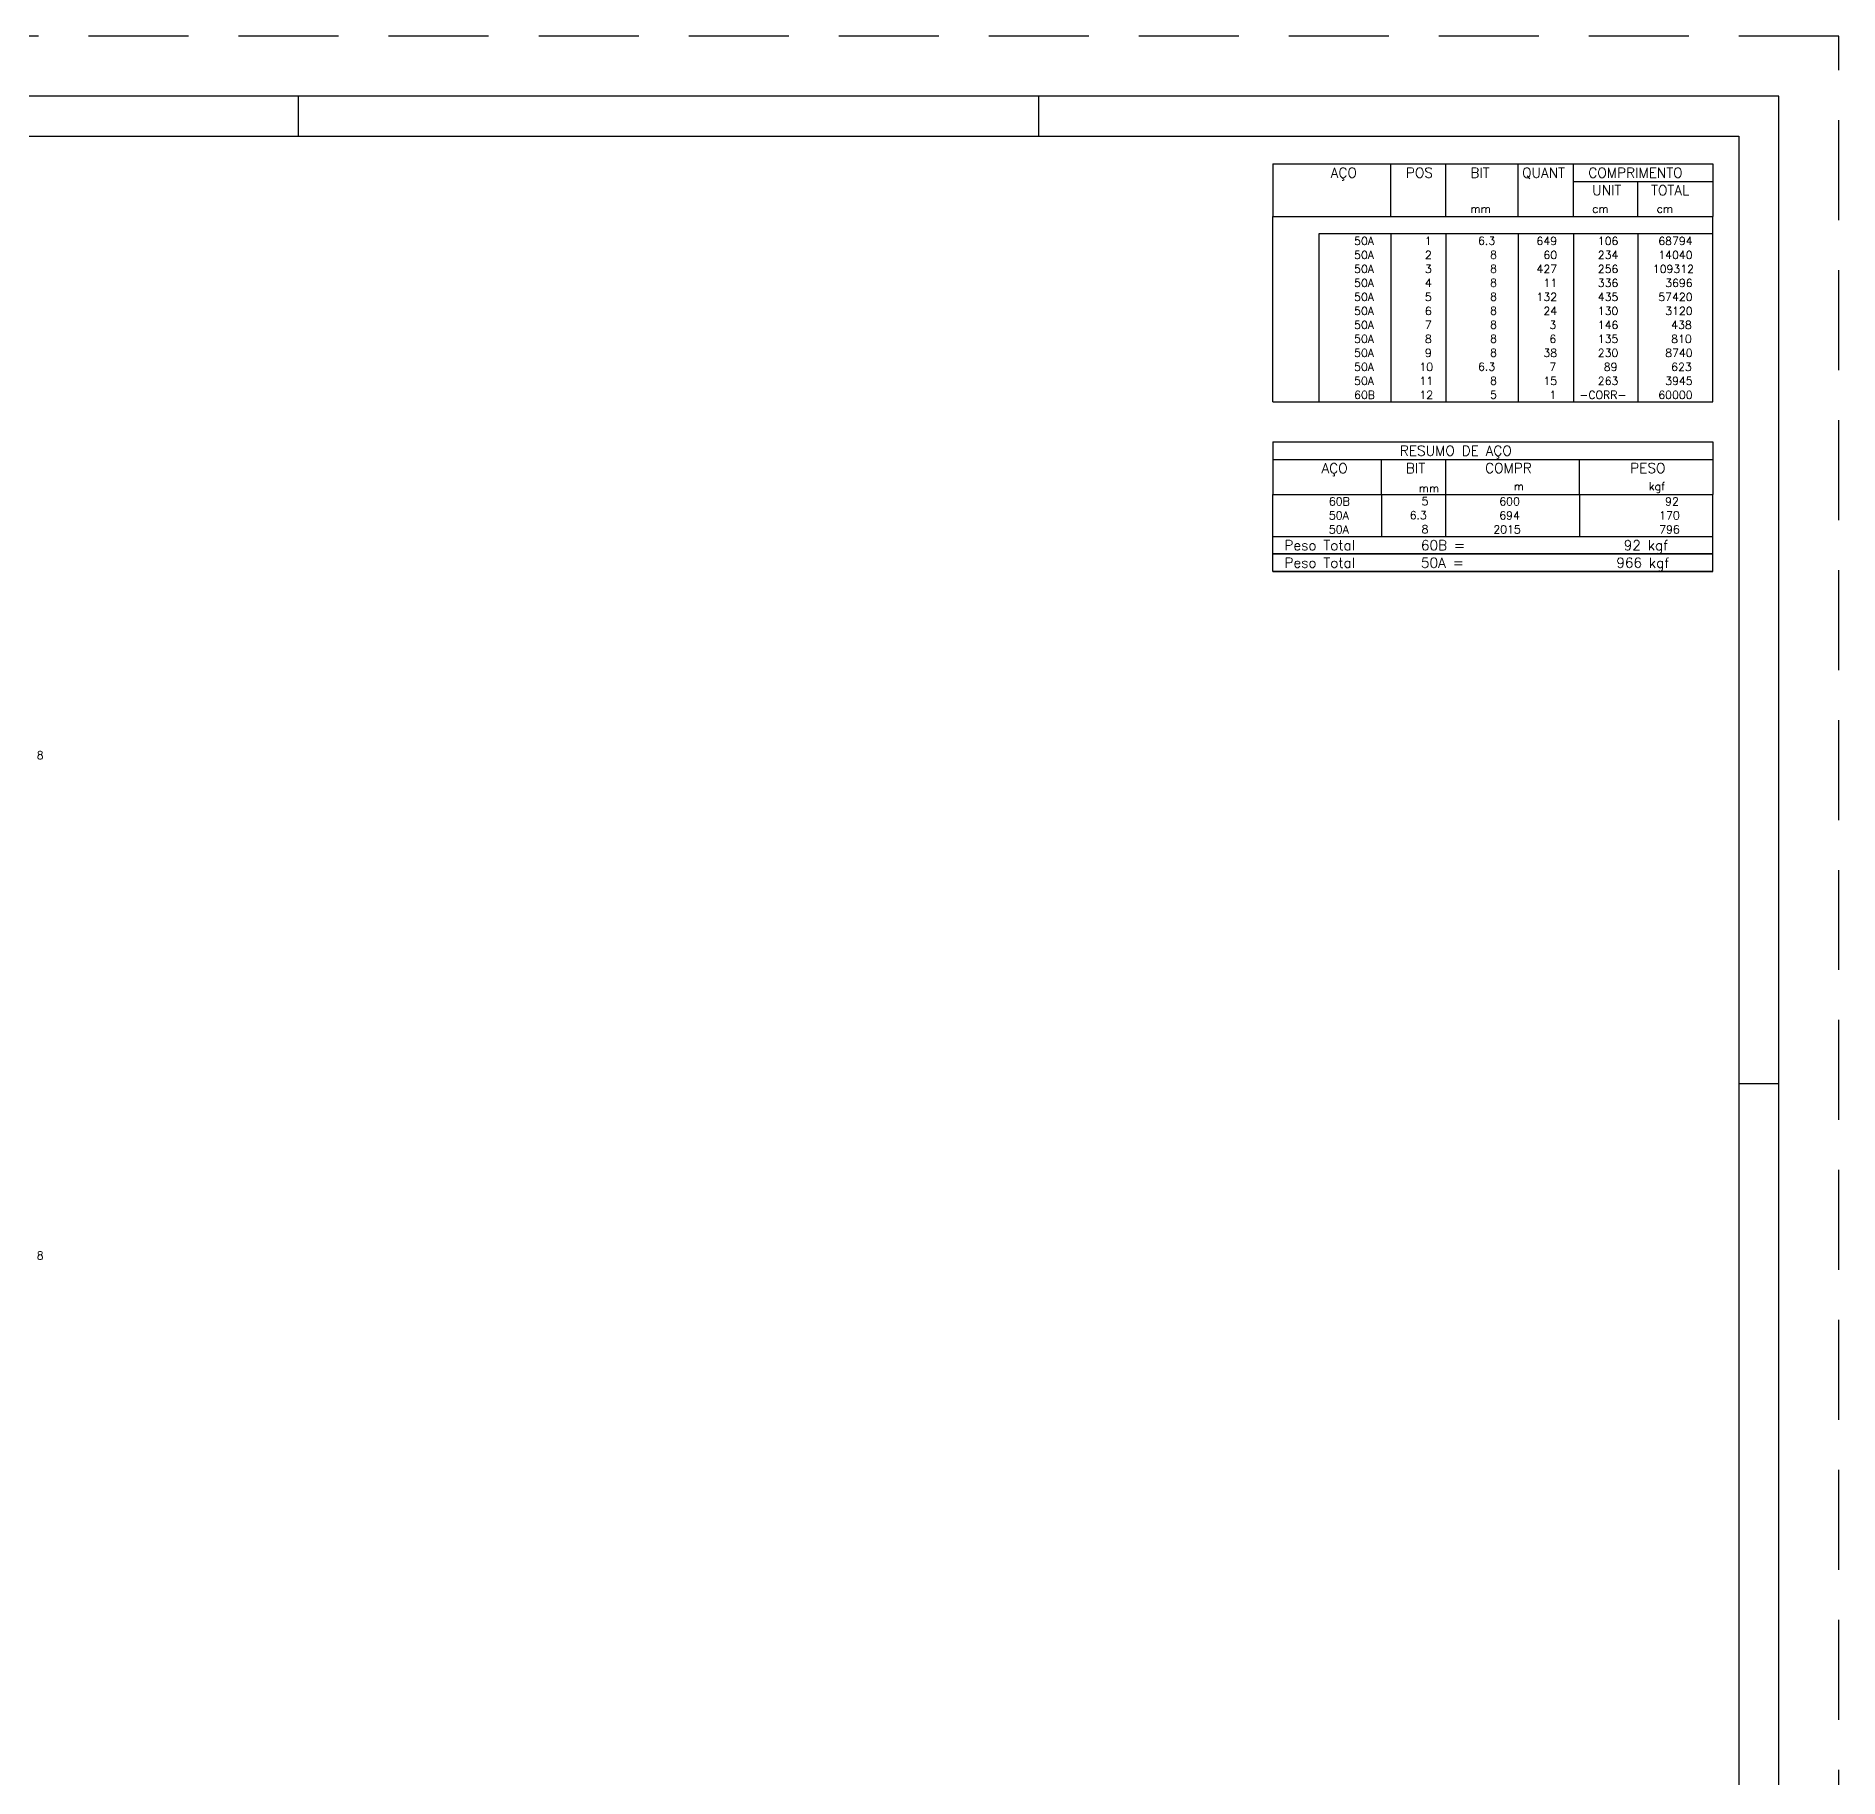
# Model space of a CAD drawing. Extents: x -1 to 121, y -1 to 86.
# Drawn here: x 75.49 to 120.55, y 42.25 to 85.8 of the extents above; entities that cross this region are included whole.
import ezdxf

# ---------------------------------------------------------------- set-up
doc = ezdxf.new("R2010")
doc.units = 0
doc.header["$MEASUREMENT"] = 0
doc.linetypes.add('HIDDEN', pattern=[0.375, 0.25, -0.125])
doc.layers.get('0').update_dxf_attribs({"linetype": 'CONTINUOUS'})
doc.layers.get('Defpoints').update_dxf_attribs({"linetype": 'CONTINUOUS'})
for name, color, linetype in [('ARQ_FOLHA', 7, 'CONTINUOUS'), ('PENA_02', 2, 'CONTINUOUS'), ('PENA_03', 3, 'CONTINUOUS')]:
    doc.layers.add(name, color=color, linetype=linetype)
doc.styles.get("Standard").update_dxf_attribs({"font": 'ROMANS.SHX'})

# ---------------------------------------------------------------- blocks, each defined once
blk = doc.blocks.new('FOLHA A0 - 1189 X 841')
at = {"layer": 'ARQ_FOLHA', "color": 1}
for p, q in [((-370, 831), (-370, 841)), ((-185, 831), (-185, 841)), ((-185, 831), (-185, 841)), ((0, 594), (-10, 594))]:
    blk.add_line(p, q, dxfattribs=at)
for points in [[(-1189, 0), (0, 0), (0, 841), (-1189, 841)], [(-10, 10), (-1164, 10), (-1164, 831), (-10, 831)]]:
    blk.add_lwpolyline(points, close=True, dxfattribs=at)
at = {"layer": 'Defpoints', "color": 8, "linetype": 'HIDDEN', "ltscale": 100}
blk.add_lwpolyline([(-1204, -15), (15, -15), (15, 856), (-1204, 856)], close=True, dxfattribs=at)
blk = doc.blocks.new('*U27')
blk.add_blockref('FOLHA A0 - 1189 X 841', (0, 0))

msp = doc.modelspace()

# ---------------------------------------------------------------- linework, layer by layer
at = {"layer": 'PENA_02', "linetype": 'Continuous'}
for p, q in [((106.4, 82.603), (106.4, 81.29)), ((106.4, 82.603), (117.4, 82.603)), ((109.35, 81.29), (109.35, 82.603)), ((110.73, 81.29), (110.73, 82.603)), ((112.54, 81.29), (112.54, 82.603)), ((113.92, 81.29), (113.92, 82.603)), ((117.4, 82.603), (117.4, 81.29)), ((113.92, 82.165), (117.4, 82.165)), ((115.53, 81.29), (115.53, 82.165)), ((106.4, 81.29), (117.4, 81.29)), ((106.4, 80.853), (106.4, 81.29)), ((106.4, 81.29), (117.4, 81.29)), ((117.4, 80.853), (117.4, 81.29)), ((106.4, 80.502), (106.4, 80.853)), ((117.4, 80.853), (107.55, 80.853)), ((107.55, 80.853), (107.55, 80.502)), ((109.35, 80.853), (109.35, 80.502)), ((110.73, 80.853), (110.73, 80.502)), ((112.54, 80.853), (112.54, 80.502)), ((113.92, 80.853), (113.92, 80.502)), ((115.53, 80.853), (115.53, 80.502)), ((117.4, 80.502), (117.4, 80.853)), ((106.4, 80.153), (106.4, 80.502)), ((107.55, 80.502), (107.55, 80.153)), ((109.35, 80.502), (109.35, 80.153)), ((110.73, 80.502), (110.73, 80.153)), ((112.54, 80.502), (112.54, 80.153)), ((113.92, 80.502), (113.92, 80.153)), ((115.53, 80.502), (115.53, 80.153)), ((117.4, 80.153), (117.4, 80.502)), ((106.4, 79.802), (106.4, 80.153)), ((106.4, 79.453), (106.4, 79.802)), ((107.55, 80.153), (107.55, 79.802)), ((107.55, 79.802), (107.55, 79.453)), ((109.35, 80.153), (109.35, 79.802)), ((109.35, 79.802), (109.35, 79.453)), ((110.73, 80.153), (110.73, 79.802)), ((110.73, 79.802), (110.73, 79.453)), ((112.54, 80.153), (112.54, 79.802)), ((112.54, 79.802), (112.54, 79.453)), ((113.92, 80.153), (113.92, 79.802)), ((113.92, 79.802), (113.92, 79.453)), ((115.53, 80.153), (115.53, 79.802)), ((115.53, 79.802), (115.53, 79.453)), ((117.4, 79.802), (117.4, 80.153)), ((117.4, 79.453), (117.4, 79.802)), ((106.4, 79.103), (106.4, 79.453)), ((107.55, 79.453), (107.55, 79.103)), ((109.35, 79.453), (109.35, 79.103)), ((110.73, 79.453), (110.73, 79.103)), ((112.54, 79.453), (112.54, 79.103)), ((113.92, 79.453), (113.92, 79.103)), ((115.53, 79.453), (115.53, 79.103)), ((117.4, 79.103), (117.4, 79.453)), ((106.4, 78.753), (106.4, 79.103)), ((107.55, 79.103), (107.55, 78.753)), ((109.35, 79.103), (109.35, 78.753)), ((110.73, 79.103), (110.73, 78.753)), ((112.54, 79.103), (112.54, 78.753)), ((113.92, 79.103), (113.92, 78.753)), ((115.53, 79.103), (115.53, 78.753)), ((117.4, 78.753), (117.4, 79.103)), ((106.4, 78.403), (106.4, 78.753)), ((107.55, 78.753), (107.55, 78.403)), ((109.35, 78.753), (109.35, 78.403)), ((110.73, 78.753), (110.73, 78.403)), ((112.54, 78.753), (112.54, 78.403)), ((113.92, 78.753), (113.92, 78.403)), ((115.53, 78.753), (115.53, 78.403)), ((117.4, 78.403), (117.4, 78.753)), ((106.4, 78.053), (106.4, 78.403)), ((106.4, 77.703), (106.4, 78.053)), ((107.55, 78.403), (107.55, 78.053)), ((107.55, 78.053), (107.55, 77.703)), ((109.35, 78.403), (109.35, 78.053)), ((109.35, 78.053), (109.35, 77.703)), ((110.73, 78.403), (110.73, 78.053)), ((110.73, 78.053), (110.73, 77.703)), ((112.54, 78.403), (112.54, 78.053)), ((112.54, 78.053), (112.54, 77.703)), ((113.92, 78.403), (113.92, 78.053)), ((113.92, 78.053), (113.92, 77.703)), ((115.53, 78.403), (115.53, 78.053)), ((115.53, 78.053), (115.53, 77.703)), ((117.4, 78.053), (117.4, 78.403)), ((117.4, 77.703), (117.4, 78.053)), ((106.4, 77.353), (106.4, 77.703)), ((107.55, 77.703), (107.55, 77.353)), ((109.35, 77.703), (109.35, 77.353)), ((110.73, 77.703), (110.73, 77.353)), ((112.54, 77.703), (112.54, 77.353)), ((113.92, 77.703), (113.92, 77.353)), ((115.53, 77.703), (115.53, 77.353)), ((117.4, 77.353), (117.4, 77.703)), ((106.4, 77.003), (106.4, 77.353)), ((107.55, 77.353), (107.55, 77.003)), ((109.35, 77.353), (109.35, 77.003)), ((110.73, 77.353), (110.73, 77.003)), ((112.54, 77.353), (112.54, 77.003)), ((113.92, 77.353), (113.92, 77.003)), ((115.53, 77.353), (115.53, 77.003)), ((117.4, 77.003), (117.4, 77.353)), ((106.4, 76.653), (106.4, 77.003)), ((106.4, 76.653), (117.4, 76.653)), ((107.55, 77.003), (107.55, 76.653)), ((109.35, 77.003), (109.35, 76.653)), ((110.73, 77.003), (110.73, 76.653)), ((112.54, 77.003), (112.54, 76.653)), ((113.92, 77.003), (113.92, 76.653)), ((115.53, 77.003), (115.53, 76.653)), ((117.4, 76.653), (117.4, 77.003)), ((106.4, 75.653), (106.4, 74.34)), ((106.4, 75.653), (117.4, 75.653)), ((117.4, 75.653), (117.4, 74.34)), ((106.4, 75.215), (117.4, 75.215)), ((109.12, 74.34), (109.12, 75.215)), ((110.73, 74.34), (110.73, 75.215)), ((114.065, 74.34), (114.065, 75.215)), ((106.4, 74.34), (117.4, 74.34)), ((106.4, 73.99), (106.4, 74.34)), ((106.4, 73.64), (106.4, 73.99)), ((109.12, 74.34), (109.12, 73.99)), ((109.12, 73.99), (109.12, 73.64)), ((110.73, 73.99), (110.73, 74.34)), ((110.73, 73.64), (110.73, 73.99)), ((114.065, 74.34), (114.065, 73.99)), ((114.065, 73.99), (114.065, 73.64)), ((117.4, 73.99), (117.4, 74.34)), ((117.4, 73.64), (117.4, 73.99)), ((106.4, 73.29), (106.4, 73.64)), ((109.12, 73.64), (109.12, 73.29)), ((110.73, 73.29), (110.73, 73.64)), ((114.065, 73.64), (114.065, 73.29)), ((117.4, 73.29), (117.4, 73.64)), ((106.4, 73.29), (117.4, 73.29)), ((106.4, 72.853), (106.4, 73.29)), ((106.4, 73.29), (117.4, 73.29)), ((117.4, 72.853), (117.4, 73.29)), ((117.4, 72.853), (106.4, 72.853)), ((106.4, 72.415), (106.4, 72.853)), ((106.4, 72.853), (117.4, 72.853)), ((117.4, 72.415), (117.4, 72.853)), ((117.4, 72.415), (106.4, 72.415)), ((106.4, 72.415), (117.4, 72.415))]:
    msp.add_line(p, q, dxfattribs=at)

# ---------------------------------------------------------------- block references
at = {"xscale": 0.09999999999999938, "yscale": 0.09999999999999938, "zscale": 0.09999999999999938}
msp.add_blockref('*U27', (119.054, 0.201), dxfattribs=at)

# ---------------------------------------------------------------- texts
at = {"layer": 'PENA_02', "linetype": 'Continuous'}
for s, height, p in [('AÇO', 0.25, (107.85, 82.259)), ('POS', 0.25, (109.73, 82.259)), ('BIT', 0.25, (111.34, 82.259)), ('QUANT', 0.25, (112.636, 82.259)), ('COMPRIMENTO', 0.25, (114.289, 82.259)), ('UNIT', 0.25, (114.387, 81.821)), ('TOTAL', 0.25, (115.859, 81.821)), ('mm', 0.2, (111.34, 81.384)), ('cm', 0.2, (114.387, 81.384)), ('cm', 0.2, (115.997, 81.384)), ('     50A', 0.2, (107.69, 80.578)), ('  1', 0.2, (109.93, 80.578)), ('    6.3', 0.2, (110.937, 80.584)), ('  649', 0.2, (112.72, 80.578)), ('    106', 0.2, (113.93, 80.578)), ('  68794', 0.2, (115.764, 80.578)), ('     50A', 0.2, (107.69, 80.228)), ('  2', 0.2, (109.93, 80.228)), ('      8', 0.2, (110.937, 80.234)), ('   60', 0.2, (112.72, 80.228)), ('    234', 0.2, (113.93, 80.228)), ('  14040', 0.2, (115.764, 80.228)), ('     50A', 0.2, (107.69, 79.877)), ('  3', 0.2, (109.93, 79.877)), ('      8', 0.2, (110.937, 79.884)), ('  427', 0.2, (112.72, 79.877)), ('    256', 0.2, (113.93, 79.877)), (' 109312', 0.2, (115.764, 79.877)), ('     50A', 0.2, (107.69, 79.528)), ('     50A', 0.2, (107.69, 79.177)), ('  4', 0.2, (109.93, 79.528)), ('  5', 0.2, (109.93, 79.177)), ('      8', 0.2, (110.937, 79.534)), ('      8', 0.2, (110.937, 79.184)), ('  132', 0.2, (112.72, 79.177)), ('   11', 0.2, (112.72, 79.528)), ('    336', 0.2, (113.93, 79.528)), ('    435', 0.2, (113.93, 79.177)), ('  57420', 0.2, (115.764, 79.177)), ('   3696', 0.2, (115.764, 79.528)), ('     50A', 0.2, (107.69, 78.828)), ('  6', 0.2, (109.93, 78.828)), ('      8', 0.2, (110.937, 78.834)), ('   24', 0.2, (112.72, 78.828)), ('    130', 0.2, (113.93, 78.828)), ('   3120', 0.2, (115.764, 78.828)), ('     50A', 0.2, (107.69, 78.478)), ('  7', 0.2, (109.93, 78.478)), ('      8', 0.2, (110.937, 78.484)), ('    3', 0.2, (112.72, 78.478)), ('    146', 0.2, (113.93, 78.478)), ('    438', 0.2, (115.764, 78.478)), ('     50A', 0.2, (107.69, 78.128)), ('     50A', 0.2, (107.69, 77.778)), ('  8', 0.2, (109.93, 78.128)), ('  9', 0.2, (109.93, 77.778)), ('      8', 0.2, (110.937, 78.134)), ('      8', 0.2, (110.937, 77.784)), ('   38', 0.2, (112.72, 77.778)), ('    6', 0.2, (112.72, 78.128)), ('    230', 0.2, (113.93, 77.778)), ('    135', 0.2, (113.93, 78.128)), ('   8740', 0.2, (115.764, 77.778)), ('    810', 0.2, (115.764, 78.128)), ('     50A', 0.2, (107.69, 77.428)), (' 10', 0.2, (109.93, 77.428)), ('    6.3', 0.2, (110.937, 77.434)), ('    7', 0.2, (112.72, 77.428)), ('     89', 0.2, (113.93, 77.428)), ('    623', 0.2, (115.764, 77.428)), ('     50A', 0.2, (107.69, 77.078)), (' 11', 0.2, (109.93, 77.078)), ('      8', 0.2, (110.937, 77.084)), ('   15', 0.2, (112.72, 77.078)), ('    263', 0.2, (113.93, 77.078)), ('   3945', 0.2, (115.764, 77.078)), ('     60B', 0.2, (107.69, 76.728)), (' 12', 0.2, (109.93, 76.728)), ('      5', 0.2, (110.937, 76.734)), ('    1', 0.2, (112.72, 76.728)), (' -CORR-', 0.2, (113.93, 76.728)), ('  60000', 0.2, (115.764, 76.728)), ('RESUMO DE AÇO', 0.25, (109.58, 75.309)), ('AÇO', 0.25, (107.62, 74.871)), ('BIT', 0.25, (109.73, 74.871)), ('COMPR', 0.25, (111.709, 74.875)), ('PESO', 0.25, (115.338, 74.875)), ('mm', 0.2, (110.051, 74.397)), ('m', 0.2, (112.423, 74.444)), ('kgf', 0.2, (115.801, 74.444)), ('     50A', 0.2, (107.06, 73.715)), ('     60B', 0.2, (107.06, 74.065)), ('    6.3', 0.2, (109.227, 73.721)), ('      5', 0.2, (109.227, 74.071)), ('    600', 0.2, (111.468, 74.065)), ('    694', 0.2, (111.468, 73.715)), ('     170', 0.2, (115.315, 73.715)), ('      92', 0.2, (115.315, 74.065)), ('     50A', 0.2, (107.06, 73.365)), ('      8', 0.2, (109.227, 73.371)), ('   2015', 0.2, (111.468, 73.365)), ('     796', 0.2, (115.315, 73.365)), ('Peso Total        60B =', 0.25, (106.693, 72.946)), ('      92 kgf', 0.25, (114.057, 72.946)), ('Peso Total        50A =', 0.25, (106.693, 72.509)), ('     966 kgf', 0.25, (114.057, 72.509))]:
    msp.add_text(s, height=height, dxfattribs=at).set_placement(p)
at = {"layer": 'PENA_03', "linetype": 'Continuous'}
for p in [(75.509, 67.722), (75.509, 55.214)]:
    msp.add_text('8', height=0.2, dxfattribs=at).set_placement(p)

doc.saveas('drawing.dxf')
